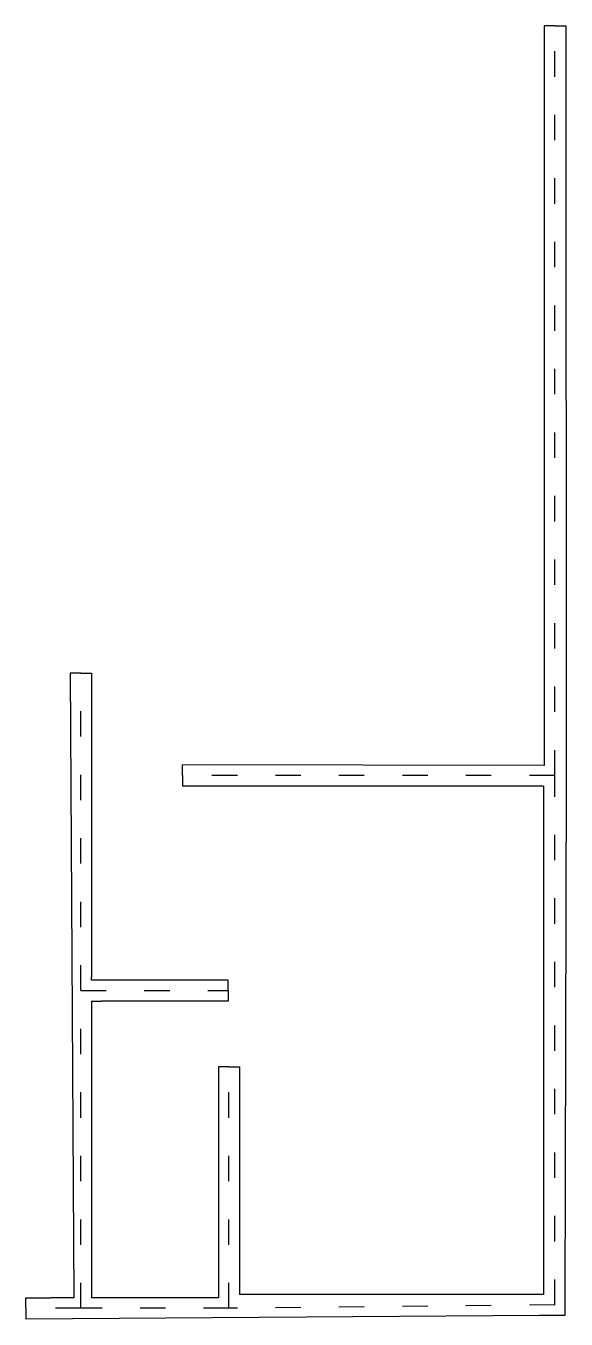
# Model space of a CAD drawing. Header units: inches. Extents: x -332571 to -332315, y -116027 to -115416.
import ezdxf

# ---------------------------------------------------------------- set-up
doc = ezdxf.new("R2010")
doc.units = ezdxf.units.IN
doc.header["$MEASUREMENT"] = 0
doc.linetypes.add('ACAD_ISO03W100', pattern=[30, 12, -18])
doc.layers.add('Layer4', color=7, linetype='ACAD_ISO03W100')

msp = doc.modelspace()

# ---------------------------------------------------------------- linework, layer by layer
for p, q in [((-332320.54, -115416.36), (-332325.54, -115416.36)), ((-332325.54, -115416.36), (-332325.54, -115741.05)), ((-332320.54, -115416.36), (-332315.34, -115416.36)), ((-332315.34, -115416.36), (-332315.13, -115770.36)), ((-332544.53, -115721.97), (-332549.53, -115721.97)), ((-332549.53, -115721.97), (-332547.87, -116016.97)), ((-332544.53, -115721.97), (-332539.53, -115721.97)), ((-332539.53, -115721.97), (-332539.53, -115865.51)), ((-332325.54, -115741.05), (-332325.54, -115765.61)), ((-332496.54, -115770.36), (-332496.54, -115765.36)), ((-332325.54, -115765.61), (-332496.54, -115765.36)), ((-332496.54, -115770.36), (-332496.54, -115775.36)), ((-332320.54, -115770.36), (-332325.81, -115770.36)), ((-332320.54, -115770.36), (-332325.81, -115770.36)), ((-332315.13, -115770.36), (-332315.8, -116020.36)), ((-332325.81, -115775.36), (-332496.54, -115775.36)), ((-332325.81, -115775.36), (-332325.81, -116009.41)), ((-332539.53, -115866.97), (-332539.53, -115865.51)), ((-332474.91, -115866.97), (-332539.53, -115866.97)), ((-332474.91, -115871.97), (-332474.91, -115866.97)), ((-332544.53, -115871.97), (-332539.53, -115871.85)), ((-332539.53, -115876.97), (-332539.53, -116014.82)), ((-332539.53, -115876.97), (-332534.7, -115876.97)), ((-332474.91, -115876.97), (-332534.7, -115876.97)), ((-332474.91, -115871.97), (-332474.91, -115876.97)), ((-332474.53, -115907.97), (-332479.53, -115907.97)), ((-332479.53, -115907.97), (-332479.53, -116016.97)), ((-332474.53, -115907.97), (-332469.53, -115907.97)), ((-332469.53, -115907.97), (-332469.53, -116010.37)), ((-332469.53, -116010.37), (-332469.53, -116015.47)), ((-332325.81, -116009.41), (-332325.81, -116015.47)), ((-332570.53, -116021.97), (-332570.53, -116016.97)), ((-332570.53, -116016.97), (-332558.71, -116016.97)), ((-332547.87, -116016.97), (-332558.71, -116016.97)), ((-332539.53, -116014.82), (-332539.53, -116016.97)), ((-332479.53, -116016.97), (-332539.53, -116016.97)), ((-332330.54, -116015.47), (-332469.53, -116015.47)), ((-332325.81, -116015.47), (-332330.54, -116015.47)), ((-332570.53, -116021.97), (-332570.53, -116027.08)), ((-332315.8, -116020.36), (-332315.81, -116025.32)), ((-332327.68, -116025.44), (-332570.53, -116027.08)), ((-332320.54, -116025.36), (-332327.68, -116025.44)), ((-332315.81, -116025.32), (-332320.54, -116025.36))]:
    msp.add_line(p, q)
at = {"layer": 'Layer4'}
for p, q in [((-332320.54, -115770.36), (-332320.54, -115416.36)), ((-332544.53, -116021.97), (-332544.53, -115721.97)), ((-332320.54, -115770.36), (-332496.54, -115770.36)), ((-332320.54, -116020.36), (-332320.54, -115770.36)), ((-332544.53, -115871.97), (-332474.91, -115871.97)), ((-332474.53, -116021.97), (-332474.53, -115907.97)), ((-332544.53, -116021.97), (-332570.53, -116021.97)), ((-332474.53, -116021.97), (-332544.53, -116021.97)), ((-332320.54, -116020.36), (-332474.53, -116021.97))]:
    msp.add_line(p, q, dxfattribs=at)

doc.saveas('drawing.dxf')
